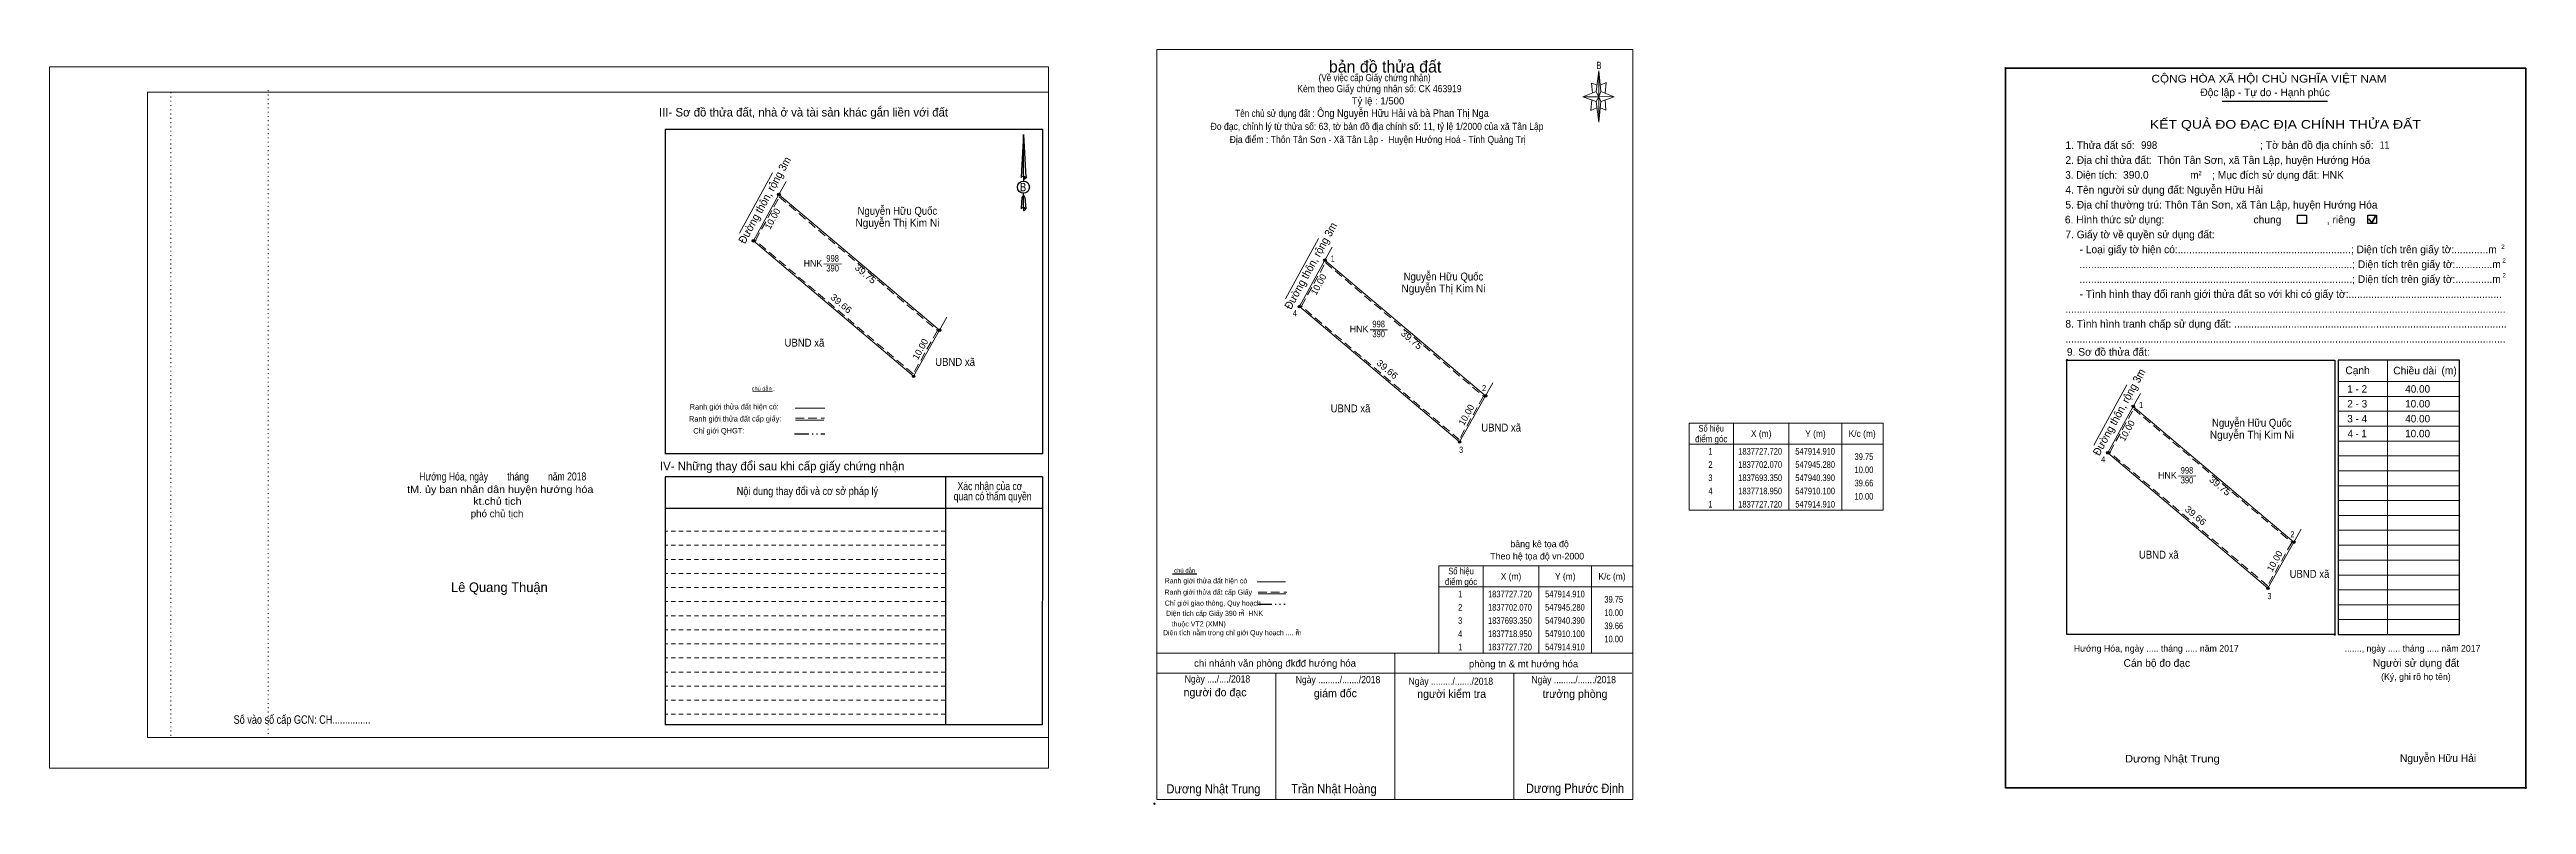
# Model space of a CAD drawing. Header units: metres. Extents: x 547521 to 548473, y 1837647 to 1837795.
# Drawn here: x 547520.9 to 547989.3, y 1837652.5 to 1837795.2 of the extents above; entities that cross this region are included whole.
import ezdxf
from ezdxf.enums import TextEntityAlignment as Align

# ---------------------------------------------------------------- set-up
doc = ezdxf.new("R2010")
doc.units = ezdxf.units.M
doc.header["$LTSCALE"] = 0.54
doc.header["$PDMODE"] = 32
doc.header["$PDSIZE"] = 0.27
for name, pattern in [('DASH_DOUBLE_DOT', [9.2, 5, -1.2, 0.3, -1.2, 0.3, -1.2]), ('DOTTED', [1.5, 0.3, -1.2]), ('MEDIUM_DASHED', [4.5, 3, -1.5]), ('SHORT_DASHED', [2.7, 1.5, -1.2])]:
    doc.linetypes.add(name, pattern=pattern)
for name, color, linetype, lineweight in [('1', 7, 'Continuous', 13), ('10', 7, 'Continuous', 13), ('11', 7, 'Continuous', 25), ('16', 7, 'Continuous', 25), ('18', 7, 'Continuous', 25), ('2', 7, 'Continuous', 35), ('27', 7, 'Continuous', 13), ('28', 7, 'SHORT_DASHED', 13), ('5', 7, 'DASH_DOUBLE_DOT', 25), ('50', 7, 'Continuous', 25), ('55', 7, 'Continuous', 13), ('63', 7, 'Continuous', 13), ('7', 7, 'Continuous', 13), ('8', 7, 'Continuous', 13)]:
    doc.layers.add(name, color=color, linetype=linetype, lineweight=lineweight)
for name, color, linetype in [('36', 7, 'Continuous'), ('48', 7, 'Continuous'), ('52', 7, 'Continuous'), ('6', 7, 'Continuous'), ('9', 7, 'Continuous')]:
    doc.layers.add(name, color=color, linetype=linetype)

msp = doc.modelspace()

# ---------------------------------------------------------------- hatches: boundary and pattern name
at = {"layer": '11'}
for points in [[(547915.1445, 1837727.72, 1), (547914.6755, 1837727.72, 1)], [(547910.3345, 1837718.95, 1), (547909.8655, 1837718.95, 1)], [(547945.5145, 1837702.07, 1), (547945.0455, 1837702.07, 1)], [(547940.6245, 1837693.35, 1), (547940.1555, 1837693.35, 1)], [(547940.6245, 1837693.35, 1), (547940.1555, 1837693.35, 1)]]:
    msp.add_hatch(color=256, dxfattribs=at).paths.add_polyline_path(points)
at = {"layer": '8'}
for points in [[(547659.0545, 1837767.79, 1), (547658.5855, 1837767.79, 1)], [(547654.2445, 1837759.02, 1), (547653.7755, 1837759.02, 1)], [(547762.3045, 1837755.37, 1), (547761.8355, 1837755.37, 1)], [(547757.4945, 1837746.6, 1), (547757.0255, 1837746.6, 1)], [(547689.4245, 1837742.14, 1), (547688.9555, 1837742.14, 1)], [(547684.5345, 1837733.42, 1), (547684.0655, 1837733.42, 1)], [(547684.5345, 1837733.42, 1), (547684.0655, 1837733.42, 1)], [(547792.6745, 1837729.72, 1), (547792.2055, 1837729.72, 1)], [(547787.7845, 1837721, 1), (547787.3155, 1837721, 1)], [(547787.7845, 1837721, 1), (547787.3155, 1837721, 1)]]:
    msp.add_hatch(color=256, dxfattribs=at).paths.add_polyline_path(points)

# ---------------------------------------------------------------- linework, layer by layer
at = {"layer": '1'}
for p, q in [((547539.44, 1837787.12), (547709.82, 1837787.12)), ((547539.44, 1837665.16), (547539.44, 1837787.12)), ((547709.82, 1837787.12), (547709.82, 1837664.13)), ((547962.98, 1837736.49), (547962.98, 1837684.6)), ((547953.67, 1837732.44), (547953.73, 1837732.44)), ((547953.67, 1837729.63), (547953.73, 1837729.63)), ((547953.73, 1837732.44), (547969.42, 1837732.44)), ((547953.73, 1837729.63), (547969.42, 1837729.63)), ((547969.42, 1837732.44), (547976.59, 1837732.44)), ((547969.42, 1837729.63), (547976.59, 1837729.63)), ((547953.67, 1837726.81), (547953.73, 1837726.81)), ((547953.73, 1837726.81), (547969.42, 1837726.81)), ((547969.42, 1837726.81), (547976.59, 1837726.81)), ((547953.67, 1837724), (547953.73, 1837724)), ((547953.67, 1837721.18), (547953.73, 1837721.18)), ((547953.73, 1837724), (547969.42, 1837724)), ((547953.73, 1837721.18), (547969.42, 1837721.18)), ((547969.42, 1837724), (547976.59, 1837724)), ((547969.42, 1837721.18), (547976.59, 1837721.18)), ((547953.67, 1837718.37), (547953.73, 1837718.37)), ((547953.67, 1837715.55), (547953.73, 1837715.55)), ((547953.73, 1837718.37), (547969.42, 1837718.37)), ((547953.73, 1837715.55), (547969.42, 1837715.55)), ((547969.42, 1837718.37), (547976.59, 1837718.37)), ((547969.42, 1837715.55), (547976.59, 1837715.55)), ((547953.67, 1837712.74), (547953.73, 1837712.74)), ((547953.73, 1837712.74), (547969.42, 1837712.74)), ((547969.42, 1837712.74), (547976.59, 1837712.74)), ((547953.67, 1837709.93), (547953.73, 1837709.93)), ((547953.67, 1837707.11), (547953.73, 1837707.11)), ((547953.73, 1837709.93), (547969.42, 1837709.93)), ((547953.73, 1837707.11), (547969.42, 1837707.11)), ((547969.42, 1837709.93), (547976.59, 1837709.93)), ((547969.42, 1837707.11), (547976.59, 1837707.11)), ((547953.67, 1837704.3), (547953.73, 1837704.3)), ((547953.67, 1837701.48), (547953.73, 1837701.48)), ((547953.73, 1837704.3), (547969.42, 1837704.3)), ((547953.73, 1837701.48), (547969.42, 1837701.48)), ((547969.42, 1837704.3), (547976.59, 1837704.3)), ((547969.42, 1837701.48), (547976.59, 1837701.48)), ((547953.67, 1837698.67), (547953.73, 1837698.67)), ((547953.73, 1837698.67), (547969.42, 1837698.67)), ((547969.42, 1837698.67), (547976.59, 1837698.67)), ((547953.67, 1837695.85), (547953.73, 1837695.85)), ((547953.67, 1837693.04), (547953.73, 1837693.04)), ((547953.73, 1837695.85), (547969.42, 1837695.85)), ((547953.73, 1837693.04), (547969.42, 1837693.04)), ((547969.42, 1837695.85), (547976.59, 1837695.85)), ((547969.42, 1837693.04), (547976.59, 1837693.04)), ((547953.67, 1837690.22), (547953.73, 1837690.22)), ((547953.73, 1837690.22), (547969.42, 1837690.22)), ((547969.42, 1837690.22), (547976.59, 1837690.22)), ((547953.67, 1837687.41), (547969.42, 1837687.41)), ((547969.42, 1837687.41), (547976.59, 1837687.41)), ((547539.44, 1837665.16), (547709.82, 1837665.16))]:
    msp.add_line(p, q, dxfattribs=at)
at = {"layer": '1', "linetype": 'DOTTED'}
for p, q in [((547543.86, 1837787.12), (547543.86, 1837665.16)), ((547562.25, 1837787.48), (547562.25, 1837665.51))]:
    msp.add_line(p, q, dxfattribs=at)
at = {"layer": '1', "lineweight": 25}
for p, q in [((547931.73, 1837785.4), (547951.62, 1837785.4)), ((547976.59, 1837736.49), (547953.67, 1837736.49)), ((547953.67, 1837736.49), (547953.67, 1837733.44)), ((547976.59, 1837684.6), (547976.59, 1837736.49)), ((547902.37, 1837687.92), (547902.37, 1837733.44)), ((547953.67, 1837733.44), (547953.67, 1837687.92)), ((547953.67, 1837687.92), (547953.67, 1837684.6))]:
    msp.add_line(p, q, dxfattribs=at)
at = {"layer": '1', "lineweight": 35}
for p, q in [((547959.47, 1837763.17), (547960.03, 1837762.44)), ((547960.03, 1837762.44), (547960.71, 1837763.66))]:
    msp.add_line(p, q, dxfattribs=at)
at = {"layer": '1'}
for points in [[(547520.92, 1837659.36), (547709.82, 1837659.36), (547709.82, 1837791.91), (547520.92, 1837791.91)], [(547914.91, 1837727.72), (547945.28, 1837702.07), (547940.39, 1837693.35), (547910.1, 1837718.95)]]:
    msp.add_lwpolyline(points, close=True, dxfattribs=at)
msp.add_lwpolyline([(547546.34, 1837787.12), (547709.82, 1837787.12), (547709.82, 1837665.16), (547546.34, 1837665.16)], dxfattribs=at)
at = {"layer": '1', "lineweight": 25}
for points in [[(547902.37, 1837733.44), (547902.37, 1837736.48), (547953.01, 1837736.48), (547953.01, 1837733.44), (547953.01, 1837687.92)], [(547953.01, 1837687.92), (547953.01, 1837684.6), (547902.37, 1837684.6), (547902.37, 1837687.92)], [(547953.67, 1837684.6), (547976.59, 1837684.6), (547976.59, 1837685.1)]]:
    msp.add_lwpolyline(points, dxfattribs=at)
at = {"layer": '1'}
for p in [(547890.78, 1837791.64), (547902.37, 1837736.48), (547953.01, 1837684.6), (547989.13, 1837655.61)]:
    msp.add_point(p, dxfattribs=at)
at = {"layer": '10'}
msp.add_line((547907.47, 1837720.39), (547913.73, 1837731.8), dxfattribs=at)
msp.add_lwpolyline([(547940.39, 1837693.35), (547910.1, 1837718.95), (547914.91, 1837727.72), (547945.28, 1837702.07)], close=True, dxfattribs=at)
at = {"layer": '10', "linetype": 'MEDIUM_DASHED'}
msp.add_lwpolyline([(547940.31, 1837693.81), (547910.48, 1837719.02), (547915, 1837727.25), (547944.9, 1837702)], close=True, dxfattribs=at)
at = {"layer": '11'}
for centre in [(547914.91, 1837727.72), (547910.1, 1837718.95), (547945.28, 1837702.07), (547940.39, 1837693.35), (547940.39, 1837693.35)]:
    msp.add_circle(centre, 0.2345, dxfattribs=at)
at = {"layer": '16'}
msp.add_line((547737.86, 1837696.04), (547733.24, 1837696.04), dxfattribs=at)
at = {"layer": '18'}
for p, q in [((547705.05, 1837779.12), (547705.5, 1837771)), ((547705.05, 1837779.12), (547705.5, 1837771)), ((547705.05, 1837779.12), (547705.5, 1837771)), ((547704.7, 1837772.24), (547704.65, 1837771)), ((547705.05, 1837771.22), (547705.05, 1837770.93)), ((547705.05, 1837770.93), (547705.05, 1837770.72)), ((547705.05, 1837770.72), (547705.05, 1837770.39)), ((547705.05, 1837770.72), (547705.05, 1837770.39)), ((547705.05, 1837770.72), (547705.05, 1837770.39)), ((547705.05, 1837767.64), (547705.05, 1837768)), ((547705.05, 1837767.64), (547705.05, 1837768)), ((547705.05, 1837767.64), (547705.05, 1837768)), ((547705.05, 1837767.64), (547705.36, 1837767.2)), ((547705.05, 1837767.64), (547705.36, 1837767.2)), ((547705.05, 1837767.64), (547705.36, 1837767.2)), ((547705.36, 1837767.2), (547705.5, 1837765.07)), ((547705.36, 1837767.2), (547705.5, 1837765.07)), ((547705.36, 1837767.2), (547705.5, 1837765.07)), ((547705.05, 1837765.33), (547705.05, 1837765.03)), ((547705.05, 1837765.03), (547705.05, 1837764.78)), ((547705.5, 1837765.07), (547705.5, 1837765.08))]:
    msp.add_line(p, q, dxfattribs=at)
for points in [[(547705.05, 1837771.22), (547705.05, 1837779.12), (547704.7, 1837772.24)], [(547705.05, 1837765.33), (547705.05, 1837767.64), (547704.78, 1837767.2), (547704.7, 1837766.33), (547704.65, 1837765.08)]]:
    msp.add_lwpolyline(points, dxfattribs=at)
msp.add_ellipse((547705.063, 1837769.1701), major_axis=(0, 1.158), ratio=0.983453, dxfattribs=at)
for centre, start_param, end_param in [((547705.0634, 1837770.9546), 1.57079633, 3.07445202), ((547705.0634, 1837770.9546), 0.06714063, 1.57079633), ((547705.0634, 1837770.9546), 4.71238898, 6.28318531), ((547705.0634, 1837765.0441), 2.49106941, 3.07427841), ((547705.0634, 1837765.0441), 1.57079633, 2.49106941), ((547705.0634, 1837765.0441), 0.06714063, 1.57079633), ((547705.0634, 1837765.0441), 4.71238898, 6.28318531)]:
    msp.add_ellipse(centre, major_axis=(0.4175, 0), ratio=0.655448, start_param=start_param, end_param=end_param, dxfattribs=at)
msp.add_point((547705.5, 1837771), dxfattribs=at)
at = {"layer": '2'}
msp.add_lwpolyline([(547890.78, 1837791.64), (547989.13, 1837791.64), (547989.13, 1837655.61), (547890.78, 1837655.61)], close=True, dxfattribs=at)
at = {"layer": '27'}
for p, q in [((547914.91, 1837727.72), (547916.27, 1837730.19)), ((547945.28, 1837702.07), (547946.66, 1837704.52))]:
    msp.add_line(p, q, dxfattribs=at)
at = {"layer": '28', "linetype": 'Continuous', "lineweight": 25}
for p, q in [((547708.71, 1837718.74), (547637.35, 1837718.74)), ((547690.3, 1837714.4), (547690.32, 1837667.55)), ((547708.65, 1837714.4), (547708.62, 1837667.55)), ((547708.62, 1837708.45), (547637.3, 1837708.45)), ((547708.62, 1837667.55), (547637.3, 1837667.55))]:
    msp.add_line(p, q, dxfattribs=at)
at = {"layer": '28'}
for p, q in [((547690.31, 1837704.14), (547637.3, 1837704.14)), ((547690.31, 1837701.48), (547637.3, 1837701.48)), ((547690.31, 1837698.8), (547637.3, 1837698.8)), ((547690.31, 1837696.16), (547637.3, 1837696.16)), ((547690.31, 1837693.49), (547637.3, 1837693.49)), ((547690.31, 1837690.83), (547637.3, 1837690.83)), ((547690.31, 1837688.13), (547637.3, 1837688.13)), ((547690.32, 1837685.48), (547637.3, 1837685.48)), ((547690.32, 1837682.84), (547637.3, 1837682.84)), ((547690.32, 1837680.19), (547637.3, 1837680.19)), ((547690.32, 1837677.51), (547637.3, 1837677.51)), ((547690.32, 1837674.84), (547637.3, 1837674.84)), ((547690.32, 1837672.2), (547637.3, 1837672.2)), ((547690.32, 1837669.54), (547637.3, 1837669.54))]:
    msp.add_line(p, q, dxfattribs=at)
at = {"layer": '28', "linetype": 'Continuous', "lineweight": 25}
for points in [[(547708.71, 1837718.74), (547708.71, 1837780.08), (547637.35, 1837780.08), (547637.35, 1837718.74)], [(547708.65, 1837714.4), (547637.3, 1837714.4), (547637.3, 1837667.55)]]:
    msp.add_lwpolyline(points, dxfattribs=at)
at = {"layer": '5'}
for p, q in [((547661.79, 1837722.57), (547667.54, 1837722.57)), ((547749.34, 1837690.34), (547754.58, 1837690.34))]:
    msp.add_line(p, q, dxfattribs=at)
at = {"layer": '5', "linetype": 'Continuous', "lineweight": 13}
for p, q in [((547749.24, 1837694.55), (547754.62, 1837694.55)), ((547749.44, 1837692.31), (547754.71, 1837692.31))]:
    msp.add_line(p, q, dxfattribs=at)
at = {"layer": '5', "linetype": 'MEDIUM_DASHED', "lineweight": 13}
msp.add_line((547749.44, 1837692.63), (547754.88, 1837692.63), dxfattribs=at)
at = {"layer": '50'}
for points in [[(547945.96, 1837763.89), (547947.65, 1837763.89), (547947.65, 1837762.32), (547945.96, 1837762.32)], [(547959.25, 1837763.89), (547960.94, 1837763.89), (547960.94, 1837762.32), (547959.25, 1837762.32)]]:
    msp.add_lwpolyline(points, close=True, dxfattribs=at)
at = {"layer": '55'}
for p, q in [((547661.93, 1837727.4), (547667.54, 1837727.4)), ((547661.97, 1837725.15), (547667.35, 1837725.15)), ((547661.97, 1837725.15), (547667.35, 1837725.15))]:
    msp.add_line(p, q, dxfattribs=at)
at = {"layer": '55', "linetype": 'MEDIUM_DASHED'}
msp.add_line((547661.96, 1837725.53), (547667.47, 1837725.53), dxfattribs=at)
at = {"layer": '63'}
for p, q in [((547830.92, 1837720.58), (547867.62, 1837720.58)), ((547839.32, 1837724.58), (547839.32, 1837708.08)), ((547849.82, 1837724.58), (547849.82, 1837708.08)), ((547859.82, 1837724.58), (547859.82, 1837708.08)), ((547923.44, 1837714.54), (547926.74, 1837714.58)), ((547792.01, 1837697.59), (547792.01, 1837681.09)), ((547802.51, 1837697.59), (547802.51, 1837681.09)), ((547812.51, 1837697.59), (547812.51, 1837681.09)), ((547783.61, 1837693.59), (547820.31, 1837693.59))]:
    msp.add_line(p, q, dxfattribs=at)
for points in [[(547830.92, 1837724.58), (547867.62, 1837724.58), (547867.62, 1837708.08), (547830.92, 1837708.08)], [(547783.61, 1837697.59), (547820.31, 1837697.59), (547820.31, 1837681.09), (547783.61, 1837681.09)]]:
    msp.add_lwpolyline(points, close=True, dxfattribs=at)
at = {"layer": '7'}
for p, q in [((547813.36, 1837787.26), (547813.86, 1837791.16)), ((547813.36, 1837785.36), (547810.86, 1837786.26)), ((547814.26, 1837787.26), (547816.76, 1837786.26)), ((547814.26, 1837785.36), (547813.86, 1837781.46)), ((547815.16, 1837783.76), (547814.16, 1837784.16)), ((547815.06, 1837785.66), (547815.16, 1837783.76)), ((547653.88, 1837730.56), (547657.61, 1837730.61)), ((547730.31, 1837681.09), (547820.31, 1837681.09)), ((547730.31, 1837681.09), (547820.31, 1837681.09)), ((547730.31, 1837681.09), (547820.31, 1837681.09)), ((547775.31, 1837653.39), (547775.31, 1837681.09)), ((547730.31, 1837677.29), (547820.11, 1837677.29)), ((547752.81, 1837653.39), (547752.81, 1837677.29)), ((547797.81, 1837653.39), (547797.81, 1837677.29)), ((547820.31, 1837653.39), (547730.31, 1837653.39))]:
    msp.add_line(p, q, dxfattribs=at)
for points in [[(547730.31, 1837795.19), (547820.31, 1837795.19), (547820.31, 1837653.39), (547730.31, 1837653.39)], [(547813.86, 1837791.16), (547814.26, 1837787.26), (547813.86, 1837786.26)], [(547813.86, 1837786.26), (547810.86, 1837786.26), (547813.36, 1837787.26), (547814.26, 1837785.36), (547816.76, 1837786.26), (547813.86, 1837786.36)], [(547813.86, 1837786.26), (547813.86, 1837781.46), (547813.36, 1837785.36)]]:
    msp.add_lwpolyline(points, close=True, dxfattribs=at)
for points in [[(547813.86, 1837786.26), (547813.36, 1837787.26), (547810.86, 1837786.26)], [(547813.56, 1837788.46), (547812.46, 1837788.86), (547812.66, 1837786.96)], [(547813.86, 1837786.26), (547814.26, 1837785.36), (547816.76, 1837786.26)], [(547814.16, 1837788.46), (547815.26, 1837788.96), (547815.06, 1837786.96)], [(547812.56, 1837785.66), (547812.36, 1837783.66), (547813.46, 1837784.16)]]:
    msp.add_lwpolyline(points, dxfattribs=at)
msp.add_point((547729.84, 1837652.61), dxfattribs=at)
at = {"layer": '8'}
for p, q in [((547651.38, 1837760.46), (547657.64, 1837771.87)), ((547658.82, 1837767.79), (547660.18, 1837770.26)), ((547754.63, 1837748.04), (547760.89, 1837759.45)), ((547762.07, 1837755.37), (547763.43, 1837757.84)), ((547667.35, 1837754.61), (547670.65, 1837754.65)), ((547689.19, 1837742.14), (547690.57, 1837744.59)), ((547770.6, 1837742.19), (547773.9, 1837742.23)), ((547792.44, 1837729.72), (547793.82, 1837732.17))]:
    msp.add_line(p, q, dxfattribs=at)
for points in [[(547684.3, 1837733.42), (547654.01, 1837759.02), (547658.82, 1837767.79), (547689.19, 1837742.14)], [(547658.82, 1837767.79), (547689.19, 1837742.14), (547684.3, 1837733.42), (547654.01, 1837759.02)], [(547787.55, 1837721), (547757.26, 1837746.6), (547762.07, 1837755.37), (547792.44, 1837729.72)], [(547762.07, 1837755.37), (547792.44, 1837729.72), (547787.55, 1837721), (547757.26, 1837746.6)]]:
    msp.add_lwpolyline(points, close=True, dxfattribs=at)
at = {"layer": '8', "linetype": 'MEDIUM_DASHED'}
for points in [[(547684.22, 1837733.88), (547654.39, 1837759.09), (547658.91, 1837767.32), (547688.81, 1837742.07)], [(547787.47, 1837721.46), (547757.64, 1837746.67), (547762.16, 1837754.9), (547792.06, 1837729.65)]]:
    msp.add_lwpolyline(points, close=True, dxfattribs=at)
at = {"layer": '8', "lineweight": 25}
for centre in [(547658.82, 1837767.79), (547654.01, 1837759.02), (547762.07, 1837755.37), (547757.26, 1837746.6), (547689.19, 1837742.14), (547684.3, 1837733.42), (547684.3, 1837733.42), (547792.44, 1837729.72), (547787.55, 1837721), (547787.55, 1837721)]:
    msp.add_circle(centre, 0.2345, dxfattribs=at)

# ---------------------------------------------------------------- texts
at = {"layer": '1'}
for s, height, width, p in [('CỘNG HÒA XÃ HỘI CHỦ NGHĨA VIỆT NAM', 1.445, 1.15, (547918.36, 1837788.96)), ('3. Diện tích:', 1.445, 0.95, (547902.08, 1837770.76)), ('m', 1.445, 0.95, (547925.74, 1837770.76)), ('2', 0.8254, 0.9, (547927.23, 1837771.42)), ('2', 0.8254, 0.9, (547984.51, 1837757.5)), ('2', 0.8254, 0.9, (547984.73, 1837754.92)), ('2', 0.8254, 0.9, (547984.73, 1837752.11)), ('Dương Nhật Trung', 1.445, 1.1, (547913.35, 1837660.41))]:
    msp.add_text(s, height=height, dxfattribs=dict(at, width=width)).set_placement(p)
for s, height, p in [('Độc lập - Tự do - Hạnh phúc', 1.445, (547927.6, 1837786.38)), ('1. Thửa đất số:', 1.445, (547902.08, 1837776.39)), ('; Tờ bản đồ địa chính số:', 1.445, (547938.91, 1837776.41)), ('2. Địa chỉ thửa đất:', 1.445, (547902.08, 1837773.58)), ('; Mục đích sử dụng đất: HNK', 1.445, (547929.81, 1837770.76)), ('4. Tên người sử dụng đất:', 1.445, (547902.08, 1837767.95)), ('5. Địa chỉ thường trú: Thôn Tân Sơn, xã Tân Lập, huyện Hướng Hóa', 1.445, (547902.08, 1837765.13)), ('chung                , riêng', 1.445, (547937.66, 1837762.32)), ('7. Giấy tờ về quyền sử dụng đất:', 1.445, (547902.08, 1837759.51)), ('     - Loại giấy tờ hiện có:.............................................................; Diện tích trên giấy tờ:............m', 1.445, (547902.08, 1837756.69)), ('     ................................................................................................; Diện tích trên giấy tờ:.............m', 1.445, (547902.08, 1837753.88)), ('     - Tình hình thay đổi ranh giới thửa đất so với khi có giấy tờ:......................................................', 1.445, (547902.08, 1837748.25)), ('     ................................................................................................; Diện tích trên giấy tờ:.............m', 1.445, (547902.08, 1837751.06)), ('8. Tình hình tranh chấp sử dụng đất: ................................................................................................', 1.445, (547902.08, 1837742.62)), ('...........................................................................................................................................................', 1.445, (547902.08, 1837745.43)), ('...........................................................................................................................................................', 1.445, (547902.08, 1837739.8)), ('9. Sơ đồ thửa đất:', 1.445, (547902.37, 1837737.31)), ('Cạnh', 1.445, (547955.02, 1837733.83)), ('Chiều dài', 1.445, (547964.08, 1837733.78)), ('(m)', 1.445, (547973.19, 1837733.8)), ('Hướng Hóa, ngày ..... tháng ..... năm 2017', 1.238, (547903.68, 1837681.36)), ('Cán bộ đo đạc', 1.445, (547913.09, 1837678.5)), ('......., ngày ..... tháng ..... năm 2017', 1.238, (547954.89, 1837681.36)), ('Người sử dụng đất', 1.445, (547960.23, 1837678.5)), ('(Ký, ghi rõ họ tên)', 1.238, (547961.78, 1837676.01))]:
    msp.add_text(s, height=height, dxfattribs=at).set_placement(p)
for s, height, width, p in [('KẾT QUẢ ĐO ĐẠC ĐỊA CHÍNH THỬA ĐẤT', 1.651, 1.2, (547943.69, 1837780.22)), ('998', 1.25, 0.85, (547925.075, 1837715.02)), ('390', 1.25, 0.85, (547925.08, 1837713.16))]:
    msp.add_text(s, height=height, dxfattribs=dict(at, width=width)).set_placement(p, align=Align.CENTER)
msp.add_text('HNK', height=1.25, dxfattribs=at).set_placement((547921.365, 1837714.09), align=Align.CENTER)
at = {"layer": '10', "width": 0.95}
msp.add_text('Đường thôn, rộng 3m', height=1.5, rotation=61.257, dxfattribs=at).set_placement((547908.49, 1837718.27))
at = {"layer": '16', "width": 0.8}
for p in [(547746.47, 1837688.55), (547756.81, 1837684.85)]:
    msp.add_text('2', height=0.8, dxfattribs=at).set_placement(p, align=Align.CENTER)
at = {"layer": '18'}
for s, height, width, p in [('B', 1.59, 0.85, (547704.995, 1837768.39)), ('tM. ủy ban nhân dân huyện hướng hóa', 1.381, 1.1, (547606.145, 1837711.35)), ('Hướng Hóa, ngày        tháng        năm 2018', 1.523, 0.8, (547606.61, 1837713.72)), ('kt.chủ tịch', 1.381, 1.1, (547605.595, 1837709.12)), ('Số vào sổ cấp GCN: CH...............', 1.611, 0.8, (547568.655, 1837667.72))]:
    msp.add_text(s, height=height, dxfattribs=dict(at, width=width)).set_placement(p, align=Align.CENTER)
for s, height, p in [('phó chủ tịch', 1.381, (547605.535, 1837706.77)), ('Lê Quang Thuận', 1.822, (547605.98, 1837692.63))]:
    msp.add_text(s, height=height, dxfattribs=at).set_placement(p, align=Align.CENTER)
at = {"layer": '28'}
for s, p in [('III- Sơ đồ thửa đất, nhà ở và tài sản khác gắn liền với đất', (547663.49, 1837782.53)), ('IV- Những thay đổi sau khi cấp giấy chứng nhận', (547659.46, 1837715.64))]:
    msp.add_text(s, height=1.611, dxfattribs=at).set_placement(p, align=Align.CENTER)
for s, width, p in [('Nội dung thay đổi và cơ sở pháp lý', 0.85, (547664.225, 1837710.97)), (' quan có thẩm quyền', 0.8, (547699.02, 1837709.98)), ('Xác nhận của cơ', 0.8, (547698.74, 1837711.9))]:
    msp.add_text(s, height=1.519, dxfattribs=dict(at, width=width)).set_placement(p, align=Align.CENTER)
at = {"layer": '36'}
for s, width, p in [('Nguyễn Hữu Quốc', 0.9, (547937.335, 1837723.88)), ('Nguyễn Thị Kim Ni', 0.95, (547937.34, 1837721.62)), ('UBND xã', 0.9, (547919.75, 1837698.95)), ('UBND xã', 0.9, (547948.235, 1837695.32))]:
    msp.add_text(s, height=1.5, dxfattribs=dict(at, width=width)).set_placement(p, align=Align.CENTER)
at = {"layer": '48'}
msp.add_text('6. Hình thức sử dụng:', height=1.445, dxfattribs=at).set_placement((547901.99, 1837762.33))
at = {"layer": '5'}
for s, height, width, p in [('chú dẫn', 0.7999, 1.05, (547735.56, 1837696.28)), ('Ranh giới thửa đất cấp Giấy', 0.96, 0.9, (547740.02, 1837692.13)), ('Ranh giới thửa đất hiện có ', 0.96, 0.9, (547739.765, 1837694.28)), ('Chỉ giới giao thông, Quy hoạch', 0.96, 0.9, (547740.88, 1837690.06)), ('Diện tích cấp Giấy 390 m  HNK', 0.96, 0.9, (547741.205, 1837688.12)), ('Diện tích nằm trong chỉ giới Quy hoạch .... m', 0.96, 0.9, (547744.525, 1837684.47)), ('thuộc VT2 (XMN)', 0.96, 0.95, (547738.215, 1837686.13))]:
    msp.add_text(s, height=height, dxfattribs=dict(at, width=width)).set_placement(p, align=Align.CENTER)
at = {"layer": '52'}
for s, p in [('1 - 2', (547957.255, 1837730.33)), ('40.00', (547968.695, 1837730.33)), ('3 - 4', (547957.255, 1837724.7)), ('2 - 3', (547957.265, 1837727.52)), ('40.00', (547968.695, 1837724.7)), ('10.00', (547968.68, 1837727.52)), ('10.00', (547968.68, 1837721.89))]:
    msp.add_text(s, height=1.407, dxfattribs=at).set_placement(p, align=Align.CENTER)
at = {"layer": '52', "width": 0.95}
msp.add_text('4 - 1', height=1.407, dxfattribs=at).set_placement((547957.255, 1837721.89), align=Align.CENTER)
at = {"layer": '55'}
for s, height, width, p in [('Ranh giới thửa đất cấp giấy:', 1.035, 0.8, (547650.5688, 1837724.8667)), ('Ranh giới thửa đất hiện có:', 1.04, 0.8, (547650.3938, 1837727.1462)), ('Chỉ giới QHGT:', 1.035, 0.85, (547647.4788, 1837722.6096))]:
    msp.add_text(s, height=height, rotation=0.135, dxfattribs=dict(at, width=width)).set_placement(p, align=Align.CENTER)
at = {"layer": '6'}
for s, width, p in [('998', 0.95, (547916.39, 1837776.41)), ('11', 0.85, (547961.51, 1837776.42))]:
    msp.add_text(s, height=1.445, dxfattribs=dict(at, width=width)).set_placement(p)
for s, p in [('390.0', (547912.99, 1837770.78)), ('Thôn Tân Sơn, xã Tân Lập, huyện Hướng Hóa', (547919.47, 1837773.58)), ('Nguyễn Hữu Hải', (547925.04, 1837767.97)), ('Nguyễn Hữu Hải', (547965.35, 1837660.5))]:
    msp.add_text(s, height=1.445, dxfattribs=at).set_placement(p)
at = {"layer": '63'}
for rotation, p in [(61.257, (547914.269, 1837722.8345)), (60.717, (547942.2095, 1837698.1693))]:
    msp.add_text('10.00', height=1.25, rotation=rotation, dxfattribs=at).set_placement(p, align=Align.CENTER)
for s, width, p in [('điểm góc', 0.9, (547835.12, 1837720.96)), ('Số hiệu', 0.85, (547835.12, 1837722.96)), ('X (m)', 0.95, (547844.57, 1837721.96)), ('Y (m)', 0.95, (547854.825, 1837721.96)), ('K/c (m)', 0.95, (547863.665, 1837721.96)), (' 2', 0.85, (547834.775, 1837716.11)), (' 1', 0.75, (547834.77, 1837718.61)), ('1837727.720', 0.85, (547844.37, 1837718.61)), ('1837702.070', 0.85, (547844.37, 1837716.11)), ('547914.910', 0.85, (547854.77, 1837718.61)), ('547945.280', 0.85, (547854.77, 1837716.11)), (' 4', 0.85, (547834.77, 1837711.11)), (' 3', 0.8, (547834.765, 1837713.61)), ('1837693.350', 0.85, (547844.37, 1837713.61)), ('1837718.950', 0.85, (547844.37, 1837711.11)), ('547940.390', 0.85, (547854.77, 1837713.61)), ('547910.100', 0.85, (547854.77, 1837711.11)), (' 1', 0.75, (547834.77, 1837708.61)), ('1837727.720', 0.85, (547844.37, 1837708.61)), ('547914.910', 0.85, (547854.77, 1837708.61)), ('Số hiệu', 0.85, (547787.81, 1837695.97)), ('điểm góc', 0.9, (547787.81, 1837693.97)), (' 1', 0.75, (547787.46, 1837691.62)), ('1837727.720', 0.85, (547797.06, 1837691.62)), ('X (m)', 0.95, (547797.26, 1837694.97)), ('547914.910', 0.85, (547807.46, 1837691.62)), ('Y (m)', 0.95, (547807.515, 1837694.97)), ('K/c (m)', 0.95, (547816.355, 1837694.97)), (' 3', 0.8, (547787.455, 1837686.62)), (' 2', 0.85, (547787.465, 1837689.12)), ('1837702.070', 0.85, (547797.06, 1837689.12)), ('1837693.350', 0.85, (547797.06, 1837686.62)), ('547945.280', 0.85, (547807.46, 1837689.12)), ('547940.390', 0.85, (547807.46, 1837686.62)), (' 4', 0.85, (547787.46, 1837684.12)), (' 1', 0.75, (547787.46, 1837681.62)), ('1837718.950', 0.85, (547797.06, 1837684.12)), ('1837727.720', 0.85, (547797.06, 1837681.62)), ('547910.100', 0.85, (547807.46, 1837684.12)), ('547914.910', 0.85, (547807.46, 1837681.62))]:
    msp.add_text(s, height=1.25, dxfattribs=dict(at, width=width)).set_placement(p, align=Align.CENTER)
at = {"layer": '63', "width": 0.85}
for s, p in [('39.75', (547865.77, 1837717.61)), ('10.00', (547865.77, 1837715.11)), ('39.66', (547865.77, 1837712.61)), ('10.00', (547865.77, 1837710.11)), ('39.75', (547818.46, 1837690.62)), ('10.00', (547818.46, 1837688.12)), ('39.66', (547818.46, 1837685.62)), ('10.00', (547818.46, 1837683.12))]:
    msp.add_text(s, height=1.25, dxfattribs=at).set_placement(p, align=Align.RIGHT)
at = {"layer": '63', "width": 1.1}
for s, rotation, p in [('39.75', 319.816, (547930.9017, 1837712.2136)), ('39.66', 319.797, (547926.2966, 1837706.61))]:
    msp.add_text(s, height=1.25, rotation=rotation, dxfattribs=at).set_placement(p, align=Align.CENTER)
at = {"layer": '7'}
for s, height, width, p in [('(Về việc cấp Giấy chứng nhận)', 1.35, 0.85, (547771.46, 1837789.21)), ('B', 1.378, 0.75, (547813.895, 1837791.51)), ('Kèm theo Giấy chứng nhận số: CK 463919', 1.35, 0.9, (547772.38, 1837787.13)), ('Đo đạc, chỉnh lý từ thửa số: 63, tờ bản đồ địa chính số: 11, tỷ lệ 1/2000 của xã Tân Lập', 1.35, 0.9, (547771.935, 1837779.99)), ('Tên chủ sử dụng đất :', 1.35, 0.85, (547752.625, 1837782.46)), ('Địa điểm : Thôn Tân Sơn - Xã Tân Lập -  Huyện Hướng Hoá - Tỉnh Quảng Trị ', 1.35, 0.9, (547772.275, 1837777.52)), ('Ngày ..../..../2018', 1.35, 0.9, (547741.75, 1837675.53)), ('Ngày ........./......./2018', 1.35, 0.9, (547764.55, 1837675.4)), ('Ngày ........./......./2018', 1.35, 0.9, (547785.88, 1837675.09)), ('Ngày ........./......./2018', 1.35, 0.9, (547809.11, 1837675.39)), ('Dương Nhật Trung', 1.75, 0.9, (547740.99, 1837654.56)), ('Trần Nhật Hoàng', 1.75, 0.9, (547763.785, 1837654.57)), ('Dương Phước Định', 1.75, 0.9, (547809.375, 1837654.66))]:
    msp.add_text(s, height=height, dxfattribs=dict(at, width=width)).set_placement(p, align=Align.CENTER)
for s, height, p in [('bản đồ thửa đất', 2.25, (547773.455, 1837790.85)), ('Tỷ lệ : 1/500', 1.35, (547772.105, 1837784.81)), ('bảng kê tọa độ', 1.25, (547802.665, 1837701.11)), ('Theo hệ tọa độ vn-2000', 1.25, (547802.215, 1837698.79)), ('chi nhánh văn phòng đkđđ hướng hóa', 1.35, (547752.64, 1837678.51)), ('phòng tn & mt hướng hóa', 1.35, (547799.635, 1837678.39)), ('người đo đạc', 1.5, (547741.305, 1837672.93)), ('giám đốc', 1.5, (547764.055, 1837672.75)), ('người kiểm tra', 1.5, (547786.035, 1837672.63)), ('trưởng phòng', 1.5, (547809.375, 1837672.63))]:
    msp.add_text(s, height=height, dxfattribs=at).set_placement(p, align=Align.CENTER)
at = {"layer": '7', "width": 0.9}
msp.add_text('Ông Nguyễn Hữu Hải và bà Phan Thị Nga', height=1.44, dxfattribs=at).set_placement((547760.6, 1837782.45))
at = {"layer": '7'}
msp.add_text('chú dẫn :', height=0.7652, rotation=359.974, dxfattribs=at).set_placement((547655.8648, 1837730.7089), align=Align.CENTER)
at = {"layer": '8', "width": 0.95}
for p in [(547652.4, 1837758.34), (547755.65, 1837745.92)]:
    msp.add_text('Đường thôn, rộng 3m', height=1.5, rotation=61.257, dxfattribs=at).set_placement(p)
at = {"layer": '8'}
for rotation, p in [(61.257, (547658.179, 1837762.9045)), (61.257, (547761.429, 1837750.4845)), (60.717, (547686.1195, 1837738.2393)), (60.717, (547789.3695, 1837725.8193))]:
    msp.add_text('10.00', height=1.25, rotation=rotation, dxfattribs=at).set_placement(p, align=Align.CENTER)
for s, height, width, p in [('Nguyễn Thị Kim Ni', 1.5, 0.95, (547681.245, 1837761.69)), ('Nguyễn Hữu Quốc', 1.5, 0.9, (547681.235, 1837763.95)), ('390', 1.25, 0.85, (547668.99, 1837753.23)), ('998', 1.25, 0.85, (547668.985, 1837755.09)), ('1', 1.173, 0.75, (547763.545, 1837755.06)), ('Nguyễn Hữu Quốc', 1.5, 0.9, (547784.485, 1837751.53)), ('Nguyễn Thị Kim Ni', 1.5, 0.95, (547784.495, 1837749.27)), ('4', 1.173, 0.9, (547756.405, 1837744.78)), ('998', 1.25, 0.85, (547772.235, 1837742.67)), ('UBND xã', 1.5, 0.9, (547663.655, 1837739.02)), ('390', 1.25, 0.85, (547772.24, 1837740.81)), ('UBND xã', 1.5, 0.9, (547692.145, 1837735.39)), ('2', 1.173, 0.9, (547792.165, 1837730.61)), ('UBND xã', 1.5, 0.9, (547766.905, 1837726.6)), ('UBND xã', 1.5, 0.9, (547795.395, 1837722.97)), ('3', 1.173, 0.8, (547787.82, 1837718.94))]:
    msp.add_text(s, height=height, dxfattribs=dict(at, width=width)).set_placement(p, align=Align.CENTER)
for p in [(547665.275, 1837754.16), (547768.525, 1837741.74)]:
    msp.add_text('HNK', height=1.25, dxfattribs=at).set_placement(p, align=Align.CENTER)
at = {"layer": '8', "width": 1.1}
for s, rotation, p in [('39.75', 319.816, (547674.8117, 1837752.2836)), ('39.66', 319.797, (547670.2066, 1837746.68)), ('39.75', 319.816, (547778.0617, 1837739.8636)), ('39.66', 319.797, (547773.4566, 1837734.26))]:
    msp.add_text(s, height=1.25, rotation=rotation, dxfattribs=at).set_placement(p, align=Align.CENTER)
at = {"layer": '9'}
for s, width, p in [('1', 0.75, (547916.39, 1837727.41)), ('4', 0.95, (547909.25, 1837717.13)), ('2', 0.9, (547945.01, 1837702.96)), ('3', 0.85, (547940.665, 1837691.29))]:
    msp.add_text(s, height=1.173, dxfattribs=dict(at, width=width)).set_placement(p, align=Align.CENTER)

doc.saveas('drawing.dxf')
